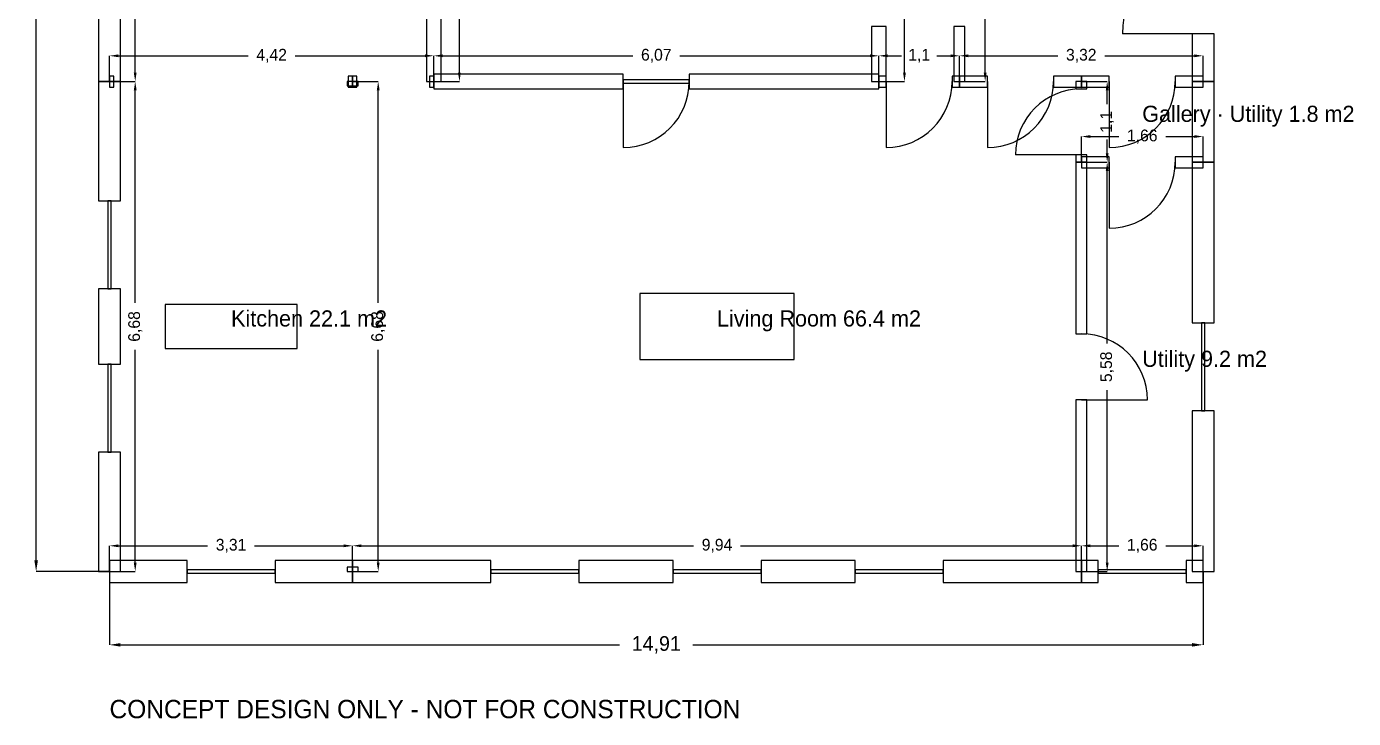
# Model space of a CAD drawing. Header units: metres. Extents: x 2.1 to 20.2, y 5.4 to 26.2.
# Drawn here: x 2.07 to 20.15, y 5.43 to 14.86 of the extents above; entities that cross this region are included whole.
import ezdxf

# ---------------------------------------------------------------- set-up
doc = ezdxf.new("R2010")
doc.units = ezdxf.units.M
for name, color, linetype in [('dimensions', 8, 'Continuous'), ('doors', 2, 'Continuous'), ('furniture', 3, 'Continuous'), ('labels', 7, 'Continuous'), ('walls', 7, 'Continuous'), ('windows', 4, 'Continuous')]:
    doc.layers.add(name, color=color, linetype=linetype)
doc.dimstyles.get("Standard").update_dxf_attribs({"dimtxt": 2.5, "dimasz": 2.5, "dimexe": 1.25, "dimexo": 0.625, "dimtad": 1, "dimcen": 2.5, "dimazin": 3, "dimtfac": 1, "dimtmove": 0, "dimatfit": 3})

# ---------------------------------------------------------------- blocks, each defined once
blk = doc.blocks.new('_CLOSEDFILLED')
at = {"color": 0, "linetype": 'BYBLOCK'}
blk.add_solid([(-1, 0.16), (0, 0), (-1, -0.16)], dxfattribs=at)
blk = doc.blocks.new('*D1')
for p, q in [((3.197, 7.434), (3.197, 7.784)), ((3.317, 7.784), (4.534, 7.784)), ((5.174, 7.784), (6.39, 7.784)), ((6.51, 7.434), (6.51, 7.784))]:
    blk.add_line(p, q)
at = {"layer": 'Defpoints'}
for p in [(3.197, 7.784), (3.197, 7.434), (6.51, 7.434)]:
    blk.add_point(p, dxfattribs=at)
at = {"layer": 'dimensions', "xscale": 0.12, "yscale": 0.12, "rotation": 180}
blk.add_blockref('_CLOSEDFILLED', (3.197, 7.784), dxfattribs=at)
at = {"layer": 'dimensions', "xscale": 0.12, "yscale": 0.12}
blk.add_blockref('_CLOSEDFILLED', (6.51, 7.784), dxfattribs=at)
at = {"layer": 'dimensions', "insert": (4.854, 7.784), "char_height": 0.16, "attachment_point": 5}
blk.add_mtext('3,31', dxfattribs=at)
blk = doc.blocks.new('*D2')
for p, q in [((3.197484, 14.112479), (3.547484, 14.112479)), ((3.547484, 11.093417), (3.547484, 13.992479)), ((3.547484, 7.554355), (3.547484, 10.453417)), ((3.197484, 7.434355), (3.547484, 7.434355))]:
    blk.add_line(p, q)
at = {"layer": 'Defpoints'}
for p in [(3.197484, 14.112479), (3.197484, 7.434355), (3.547484, 7.434355)]:
    blk.add_point(p, dxfattribs=at)
at = {"layer": 'dimensions', "xscale": 0.12, "yscale": 0.12}
for p, rotation in [((3.547484, 14.112479), 90), ((3.547484, 7.434355), 270)]:
    blk.add_blockref('_CLOSEDFILLED', p, dxfattribs=dict(at, rotation=rotation))
at = {"layer": 'dimensions', "insert": (3.547484, 10.773417), "char_height": 0.16, "attachment_point": 5, "rotation": 90}
blk.add_mtext('6,68', dxfattribs=at)
blk = doc.blocks.new('*D3')
for p, q in [((6.509713, 7.434355), (6.509713, 7.784355)), ((6.629713, 7.784355), (11.158057, 7.784355)), ((11.798057, 7.784355), (16.326401, 7.784355)), ((16.446401, 7.434355), (16.446401, 7.784355))]:
    blk.add_line(p, q)
at = {"layer": 'Defpoints'}
for p in [(6.509713, 7.784355), (6.509713, 7.434355), (16.446401, 7.434355)]:
    blk.add_point(p, dxfattribs=at)
at = {"layer": 'dimensions', "xscale": 0.12, "yscale": 0.12, "rotation": 180}
blk.add_blockref('_CLOSEDFILLED', (6.509713, 7.784355), dxfattribs=at)
at = {"layer": 'dimensions', "xscale": 0.12, "yscale": 0.12}
blk.add_blockref('_CLOSEDFILLED', (16.446401, 7.784355), dxfattribs=at)
at = {"layer": 'dimensions', "insert": (11.478057, 7.784355), "char_height": 0.16, "attachment_point": 5}
blk.add_mtext('9,94', dxfattribs=at)
blk = doc.blocks.new('*D4')
for p, q in [((6.509713, 14.112479), (6.859713, 14.112479)), ((6.859713, 11.093417), (6.859713, 13.992479)), ((6.859713, 7.554355), (6.859713, 10.453417)), ((6.509713, 7.434355), (6.859713, 7.434355))]:
    blk.add_line(p, q)
at = {"layer": 'Defpoints'}
for p in [(6.509713, 14.112479), (6.509713, 7.434355), (6.859713, 7.434355)]:
    blk.add_point(p, dxfattribs=at)
at = {"layer": 'dimensions', "xscale": 0.12, "yscale": 0.12}
for p, rotation in [((6.859713, 14.112479), 90), ((6.859713, 7.434355), 270)]:
    blk.add_blockref('_CLOSEDFILLED', p, dxfattribs=dict(at, rotation=rotation))
at = {"layer": 'dimensions', "insert": (6.859713, 10.773417), "char_height": 0.16, "attachment_point": 5, "rotation": 90}
blk.add_mtext('6,68', dxfattribs=at)
blk = doc.blocks.new('*D5')
for p, q in [((16.446, 7.434), (16.446, 7.784)), ((16.566, 7.784), (16.954, 7.784)), ((17.594, 7.784), (17.983, 7.784)), ((18.103, 7.434), (18.103, 7.784))]:
    blk.add_line(p, q)
at = {"layer": 'Defpoints'}
for p in [(16.446, 7.784), (16.446, 7.434), (18.103, 7.434)]:
    blk.add_point(p, dxfattribs=at)
at = {"layer": 'dimensions', "xscale": 0.12, "yscale": 0.12, "rotation": 180}
blk.add_blockref('_CLOSEDFILLED', (16.446, 7.784), dxfattribs=at)
at = {"layer": 'dimensions', "xscale": 0.12, "yscale": 0.12}
blk.add_blockref('_CLOSEDFILLED', (18.103, 7.784), dxfattribs=at)
at = {"layer": 'dimensions', "insert": (17.274, 7.784), "char_height": 0.16, "attachment_point": 5}
blk.add_mtext('1,66', dxfattribs=at)
blk = doc.blocks.new('*D6')
for p, q in [((16.446402, 13.012479), (16.796402, 13.012479)), ((16.796402, 10.543417), (16.796402, 12.892479)), ((16.796402, 7.554355), (16.796402, 9.903417)), ((16.446402, 7.434355), (16.796402, 7.434355))]:
    blk.add_line(p, q)
at = {"layer": 'Defpoints'}
for p in [(16.446402, 13.012479), (16.446402, 7.434355), (16.796402, 7.434355)]:
    blk.add_point(p, dxfattribs=at)
at = {"layer": 'dimensions', "xscale": 0.12, "yscale": 0.12}
for p, rotation in [((16.796402, 13.012479), 90), ((16.796402, 7.434355), 270)]:
    blk.add_blockref('_CLOSEDFILLED', p, dxfattribs=dict(at, rotation=rotation))
at = {"layer": 'dimensions', "insert": (16.796402, 10.223417), "char_height": 0.16, "attachment_point": 5, "rotation": 90}
blk.add_mtext('5,58', dxfattribs=at)
blk = doc.blocks.new('*D7')
for p, q in [((16.446, 13.012), (16.446, 13.362)), ((16.566, 13.362), (16.954, 13.362)), ((17.594, 13.362), (17.983, 13.362)), ((18.103, 13.012), (18.103, 13.362))]:
    blk.add_line(p, q)
at = {"layer": 'Defpoints'}
for p in [(16.446, 13.362), (16.446, 13.012), (18.103, 13.012)]:
    blk.add_point(p, dxfattribs=at)
at = {"layer": 'dimensions', "xscale": 0.12, "yscale": 0.12, "rotation": 180}
blk.add_blockref('_CLOSEDFILLED', (16.446, 13.362), dxfattribs=at)
at = {"layer": 'dimensions', "xscale": 0.12, "yscale": 0.12}
blk.add_blockref('_CLOSEDFILLED', (18.103, 13.362), dxfattribs=at)
at = {"layer": 'dimensions', "insert": (17.274, 13.362), "char_height": 0.16, "attachment_point": 5}
blk.add_mtext('1,66', dxfattribs=at)
blk = doc.blocks.new('*D8')
for p, q in [((16.446402, 14.112478), (16.796402, 14.112478)), ((16.796402, 13.802478), (16.796402, 13.992478)), ((16.796402, 13.132478), (16.796402, 13.322478)), ((16.446402, 13.012478), (16.796402, 13.012478))]:
    blk.add_line(p, q)
at = {"layer": 'Defpoints'}
for p in [(16.446402, 14.112478), (16.446402, 13.012478), (16.796402, 13.012478)]:
    blk.add_point(p, dxfattribs=at)
at = {"layer": 'dimensions', "xscale": 0.12, "yscale": 0.12}
for p, rotation in [((16.796402, 14.112478), 90), ((16.796402, 13.012478), 270)]:
    blk.add_blockref('_CLOSEDFILLED', p, dxfattribs=dict(at, rotation=rotation))
at = {"layer": 'dimensions', "insert": (16.796402, 13.562478), "char_height": 0.16, "attachment_point": 5, "rotation": 90}
blk.add_mtext('1,1', dxfattribs=at)
blk = doc.blocks.new('*D29')
for p, q in [((3.197484, 14.112478), (3.197484, 14.462478)), ((3.317484, 14.462478), (5.087167, 14.462478)), ((5.727167, 14.462478), (7.49685, 14.462478)), ((7.61685, 14.112478), (7.61685, 14.462478))]:
    blk.add_line(p, q)
at = {"layer": 'Defpoints'}
for p in [(3.197484, 14.462478), (3.197484, 14.112478), (7.61685, 14.112478)]:
    blk.add_point(p, dxfattribs=at)
at = {"layer": 'dimensions', "xscale": 0.12, "yscale": 0.12, "rotation": 180}
blk.add_blockref('_CLOSEDFILLED', (3.197484, 14.462478), dxfattribs=at)
at = {"layer": 'dimensions', "xscale": 0.12, "yscale": 0.12}
blk.add_blockref('_CLOSEDFILLED', (7.61685, 14.462478), dxfattribs=at)
at = {"layer": 'dimensions', "insert": (5.407167, 14.462478), "char_height": 0.16, "attachment_point": 5}
blk.add_mtext('4,42', dxfattribs=at)
blk = doc.blocks.new('*D30')
for p, q in [((3.197484, 19.387522), (3.547484, 19.387522)), ((3.547484, 17.07), (3.547484, 19.267522)), ((3.547484, 14.232478), (3.547484, 16.43)), ((3.197484, 14.112478), (3.547484, 14.112478))]:
    blk.add_line(p, q)
at = {"layer": 'Defpoints'}
for p in [(3.197484, 19.387522), (3.197484, 14.112478), (3.547484, 14.112478)]:
    blk.add_point(p, dxfattribs=at)
at = {"layer": 'dimensions', "xscale": 0.12, "yscale": 0.12}
for p, rotation in [((3.547484, 19.387522), 90), ((3.547484, 14.112478), 270)]:
    blk.add_blockref('_CLOSEDFILLED', p, dxfattribs=dict(at, rotation=rotation))
at = {"layer": 'dimensions', "insert": (3.547484, 16.75), "char_height": 0.16, "attachment_point": 5, "rotation": 90}
blk.add_mtext('5,28', dxfattribs=at)
blk = doc.blocks.new('*D31')
for p, q in [((14.78315, 14.112478), (14.78315, 14.462478)), ((14.90315, 14.462478), (16.122833, 14.462478)), ((16.762833, 14.462478), (17.982516, 14.462478)), ((18.102516, 14.112478), (18.102516, 14.462478))]:
    blk.add_line(p, q)
at = {"layer": 'Defpoints'}
for p in [(14.78315, 14.462478), (14.78315, 14.112478), (18.102516, 14.112478)]:
    blk.add_point(p, dxfattribs=at)
at = {"layer": 'dimensions', "xscale": 0.12, "yscale": 0.12, "rotation": 180}
blk.add_blockref('_CLOSEDFILLED', (14.78315, 14.462478), dxfattribs=at)
at = {"layer": 'dimensions', "xscale": 0.12, "yscale": 0.12}
blk.add_blockref('_CLOSEDFILLED', (18.102516, 14.462478), dxfattribs=at)
at = {"layer": 'dimensions', "insert": (16.442833, 14.462478), "char_height": 0.16, "attachment_point": 5}
blk.add_mtext('3,32', dxfattribs=at)
blk = doc.blocks.new('*D32')
for p, q in [((14.783, 16.51), (15.133, 16.51)), ((15.133, 15.551), (15.133, 16.39)), ((15.133, 14.232), (15.133, 15.071)), ((14.783, 14.112), (15.133, 14.112))]:
    blk.add_line(p, q)
at = {"layer": 'Defpoints'}
for p in [(14.783, 16.51), (14.783, 14.112), (15.133, 14.112)]:
    blk.add_point(p, dxfattribs=at)
at = {"layer": 'dimensions', "xscale": 0.12, "yscale": 0.12}
for p, rotation in [((15.133, 16.51), 90), ((15.133, 14.112), 270)]:
    blk.add_blockref('_CLOSEDFILLED', p, dxfattribs=dict(at, rotation=rotation))
at = {"layer": 'dimensions', "insert": (15.133, 15.311), "char_height": 0.16, "attachment_point": 5, "rotation": 90}
blk.add_mtext('2,4', dxfattribs=at)
blk = doc.blocks.new('*D33')
for p, q in [((13.68315, 14.112478), (13.68315, 14.462478)), ((13.80315, 14.462478), (13.99315, 14.462478)), ((14.47315, 14.462478), (14.66315, 14.462478)), ((14.78315, 14.112478), (14.78315, 14.462478))]:
    blk.add_line(p, q)
at = {"layer": 'Defpoints'}
for p in [(13.68315, 14.462478), (13.68315, 14.112478), (14.78315, 14.112478)]:
    blk.add_point(p, dxfattribs=at)
at = {"layer": 'dimensions', "xscale": 0.12, "yscale": 0.12, "rotation": 180}
blk.add_blockref('_CLOSEDFILLED', (13.68315, 14.462478), dxfattribs=at)
at = {"layer": 'dimensions', "xscale": 0.12, "yscale": 0.12}
blk.add_blockref('_CLOSEDFILLED', (14.78315, 14.462478), dxfattribs=at)
at = {"layer": 'dimensions', "insert": (14.23315, 14.462478), "char_height": 0.16, "attachment_point": 5}
blk.add_mtext('1,1', dxfattribs=at)
blk = doc.blocks.new('*D34')
for p, q in [((13.683, 16.51), (14.033, 16.51)), ((14.033, 15.551), (14.033, 16.39)), ((14.033, 14.232), (14.033, 15.071)), ((13.683, 14.112), (14.033, 14.112))]:
    blk.add_line(p, q)
at = {"layer": 'Defpoints'}
for p in [(13.683, 16.51), (13.683, 14.112), (14.033, 14.112)]:
    blk.add_point(p, dxfattribs=at)
at = {"layer": 'dimensions', "xscale": 0.12, "yscale": 0.12}
for p, rotation in [((14.033, 16.51), 90), ((14.033, 14.112), 270)]:
    blk.add_blockref('_CLOSEDFILLED', p, dxfattribs=dict(at, rotation=rotation))
at = {"layer": 'dimensions', "insert": (14.033, 15.311), "char_height": 0.16, "attachment_point": 5, "rotation": 90}
blk.add_mtext('2,4', dxfattribs=at)
blk = doc.blocks.new('*D39')
for p, q in [((7.61685, 14.112478), (7.61685, 14.462478)), ((7.73685, 14.462478), (10.33, 14.462478)), ((10.97, 14.462478), (13.56315, 14.462478)), ((13.68315, 14.112478), (13.68315, 14.462478))]:
    blk.add_line(p, q)
at = {"layer": 'Defpoints'}
for p in [(7.61685, 14.462478), (7.61685, 14.112478), (13.68315, 14.112478)]:
    blk.add_point(p, dxfattribs=at)
at = {"layer": 'dimensions', "xscale": 0.12, "yscale": 0.12, "rotation": 180}
blk.add_blockref('_CLOSEDFILLED', (7.61685, 14.462478), dxfattribs=at)
at = {"layer": 'dimensions', "xscale": 0.12, "yscale": 0.12}
blk.add_blockref('_CLOSEDFILLED', (13.68315, 14.462478), dxfattribs=at)
at = {"layer": 'dimensions', "insert": (10.65, 14.462478), "char_height": 0.16, "attachment_point": 5}
blk.add_mtext('6,07', dxfattribs=at)
blk = doc.blocks.new('*D40')
for p, q in [((7.61685, 19.387522), (7.96685, 19.387522)), ((7.96685, 17.07), (7.96685, 19.267522)), ((7.96685, 14.232478), (7.96685, 16.43)), ((7.61685, 14.112478), (7.96685, 14.112478))]:
    blk.add_line(p, q)
at = {"layer": 'Defpoints'}
for p in [(7.61685, 19.387522), (7.61685, 14.112478), (7.96685, 14.112478)]:
    blk.add_point(p, dxfattribs=at)
at = {"layer": 'dimensions', "xscale": 0.12, "yscale": 0.12}
for p, rotation in [((7.96685, 19.387522), 90), ((7.96685, 14.112478), 270)]:
    blk.add_blockref('_CLOSEDFILLED', p, dxfattribs=dict(at, rotation=rotation))
at = {"layer": 'dimensions', "insert": (7.96685, 16.75), "char_height": 0.16, "attachment_point": 5, "rotation": 90}
blk.add_mtext('5,28', dxfattribs=at)
blk = doc.blocks.new('*D41')
for p, q in [((3.197, 7.434), (3.197, 6.434)), ((18.103, 7.434), (18.103, 6.434)), ((3.347, 6.434), (10.15, 6.434)), ((11.15, 6.434), (17.953, 6.434))]:
    blk.add_line(p, q)
at = {"layer": 'Defpoints'}
for p in [(3.197, 7.434), (18.103, 7.434), (3.197, 6.434)]:
    blk.add_point(p, dxfattribs=at)
at = {"layer": 'dimensions', "xscale": 0.15, "yscale": 0.15, "rotation": 180}
blk.add_blockref('_CLOSEDFILLED', (3.197, 6.434), dxfattribs=at)
at = {"layer": 'dimensions', "xscale": 0.15, "yscale": 0.15}
blk.add_blockref('_CLOSEDFILLED', (18.103, 6.434), dxfattribs=at)
at = {"layer": 'dimensions', "insert": (10.65, 6.434), "char_height": 0.2, "attachment_point": 5}
blk.add_mtext('14,91', dxfattribs=at)
blk = doc.blocks.new('*D42')
for p, q in [((3.197, 26.066), (2.197, 26.066)), ((2.197, 17.25), (2.197, 25.916)), ((2.197, 7.584), (2.197, 16.25)), ((3.197, 7.434), (2.197, 7.434))]:
    blk.add_line(p, q)
at = {"layer": 'Defpoints'}
for p in [(3.197, 26.066), (2.197, 7.434), (3.197, 7.434)]:
    blk.add_point(p, dxfattribs=at)
at = {"layer": 'dimensions', "xscale": 0.15, "yscale": 0.15}
for p, rotation in [((2.197, 26.066), 90), ((2.197, 7.434), 270)]:
    blk.add_blockref('_CLOSEDFILLED', p, dxfattribs=dict(at, rotation=rotation))
at = {"layer": 'dimensions', "insert": (2.197, 16.75), "char_height": 0.2, "attachment_point": 5, "rotation": 90}
blk.add_mtext('18,63', dxfattribs=at)

msp = doc.modelspace()

# ---------------------------------------------------------------- linework, layer by layer
at = {"layer": 'doors'}
for p, q in [((18.103, 14.761), (17.003, 14.761)), ((10.2, 14.112), (10.2, 13.212)), ((13.783, 14.112), (13.783, 13.212)), ((15.165, 14.112), (15.165, 13.212)), ((16.824, 14.112), (16.824, 13.212)), ((16.446, 13.112), (15.546, 13.112)), ((16.824, 13.012), (16.824, 12.112)), ((16.446, 9.773), (17.346, 9.773))]:
    msp.add_line(p, q, dxfattribs=at)
for centre, radius, start, end in [((18.103, 14.761), 1.1, 90, 180), ((10.2, 14.112), 0.9, -90, 0), ((13.783, 14.112), 0.9, -90, 0), ((15.165, 14.112), 0.9, -90, 0), ((16.824, 14.112), 0.9, -90, 0), ((16.446, 13.112), 0.9, 90, 180), ((16.824, 13.012), 0.9, -90, 0), ((16.446, 9.773), 0.9, 0, 90)]:
    msp.add_arc(centre, radius, start, end, dxfattribs=at)
at = {"layer": 'furniture'}
for points in [[(10.428, 10.323), (12.528, 10.323), (12.528, 11.223), (10.428, 11.223)], [(3.954, 10.473), (5.754, 10.473), (5.754, 11.073), (3.954, 11.073)]]:
    msp.add_lwpolyline(points, close=True, dxfattribs=at)
at = {"layer": 'walls'}
for points in [[(7.517, 14.112), (7.717, 14.112), (7.717, 16.3), (7.517, 16.3)], [(3.047, 14.112), (3.347, 14.112), (3.347, 16.15), (3.047, 16.15)], [(13.583, 14.112), (13.783, 14.112), (13.783, 14.861), (13.583, 14.861)], [(14.708, 14.112), (14.858, 14.112), (14.858, 14.861), (14.708, 14.861)], [(17.953, 14.112), (18.253, 14.112), (18.253, 14.761), (17.953, 14.761)], [(3.047, 12.486), (3.347, 12.486), (3.347, 14.112), (3.047, 14.112)], [(3.197, 14.037), (3.257, 14.037), (3.257, 14.187), (3.197, 14.187)], [(6.435, 14.052), (6.585, 14.052), (6.585, 14.112), (6.435, 14.112)], [(6.45, 14.037), (6.51, 14.037), (6.51, 14.187), (6.45, 14.187)], [(6.51, 14.037), (6.57, 14.037), (6.57, 14.187), (6.51, 14.187)], [(7.557, 14.037), (7.617, 14.037), (7.617, 14.187), (7.557, 14.187)], [(7.617, 14.012), (10.2, 14.012), (10.2, 14.212), (7.617, 14.212)], [(11.1, 14.012), (13.683, 14.012), (13.683, 14.212), (11.1, 14.212)], [(13.683, 14.037), (13.783, 14.037), (13.783, 14.187), (13.683, 14.187)], [(14.683, 14.037), (14.783, 14.037), (14.783, 14.187), (14.683, 14.187)], [(14.783, 14.037), (15.165, 14.037), (15.165, 14.187), (14.783, 14.187)], [(16.065, 14.037), (16.446, 14.037), (16.446, 14.187), (16.065, 14.187)], [(16.371, 14.012), (16.521, 14.012), (16.521, 14.112), (16.371, 14.112)], [(16.446, 14.037), (16.824, 14.037), (16.824, 14.187), (16.446, 14.187)], [(17.724, 14.037), (18.103, 14.037), (18.103, 14.187), (17.724, 14.187)], [(17.953, 13.012), (18.253, 13.012), (18.253, 14.112), (17.953, 14.112)], [(16.371, 13.012), (16.521, 13.012), (16.521, 13.112), (16.371, 13.112)], [(16.446, 12.937), (16.824, 12.937), (16.824, 13.087), (16.446, 13.087)], [(17.724, 12.937), (18.103, 12.937), (18.103, 13.087), (17.724, 13.087)], [(16.371, 10.673), (16.521, 10.673), (16.521, 13.012), (16.371, 13.012)], [(17.953, 10.823), (18.253, 10.823), (18.253, 13.012), (17.953, 13.012)], [(3.047, 10.26), (3.347, 10.26), (3.347, 11.286), (3.047, 11.286)], [(16.371, 7.434), (16.521, 7.434), (16.521, 9.773), (16.371, 9.773)], [(17.953, 7.434), (18.253, 7.434), (18.253, 9.623), (17.953, 9.623)], [(3.047, 7.434), (3.347, 7.434), (3.347, 9.06), (3.047, 9.06)], [(3.197, 7.284), (4.254, 7.284), (4.254, 7.584), (3.197, 7.584)], [(5.454, 7.284), (6.51, 7.284), (6.51, 7.584), (5.454, 7.584)], [(6.435, 7.434), (6.585, 7.434), (6.585, 7.494), (6.435, 7.494)], [(6.51, 7.284), (8.394, 7.284), (8.394, 7.584), (6.51, 7.584)], [(9.594, 7.284), (10.878, 7.284), (10.878, 7.584), (9.594, 7.584)], [(12.078, 7.284), (13.362, 7.284), (13.362, 7.584), (12.078, 7.584)], [(14.562, 7.284), (16.446, 7.284), (16.446, 7.584), (14.562, 7.584)], [(16.446, 7.284), (16.674, 7.284), (16.674, 7.584), (16.446, 7.584)], [(17.874, 7.284), (18.103, 7.284), (18.103, 7.584), (17.874, 7.584)]]:
    msp.add_lwpolyline(points, close=True, dxfattribs=at)
at = {"layer": 'windows'}
for points in [[(10.2, 14.09), (11.1, 14.09), (11.1, 14.135), (10.2, 14.135)], [(3.175, 11.286), (3.22, 11.286), (3.22, 12.486), (3.175, 12.486)], [(18.08, 9.623), (18.125, 9.623), (18.125, 10.823), (18.08, 10.823)], [(3.175, 9.06), (3.22, 9.06), (3.22, 10.26), (3.175, 10.26)], [(4.254, 7.412), (5.454, 7.412), (5.454, 7.457), (4.254, 7.457)], [(8.394, 7.412), (9.594, 7.412), (9.594, 7.457), (8.394, 7.457)], [(10.878, 7.412), (12.078, 7.412), (12.078, 7.457), (10.878, 7.457)], [(13.362, 7.412), (14.562, 7.412), (14.562, 7.457), (13.362, 7.457)], [(16.674, 7.412), (17.874, 7.412), (17.874, 7.457), (16.674, 7.457)]]:
    msp.add_lwpolyline(points, close=True, dxfattribs=at)

# ---------------------------------------------------------------- texts
msp.add_text('CONCEPT DESIGN ONLY - NOT FOR CONSTRUCTION', height=0.25).set_placement((3.197, 5.434))
at = {"layer": 'labels'}
for s, p in [('Gallery · Utility 1.8 m2', (17.274, 13.562)), ('Kitchen 22.1 m2', (4.854, 10.773)), ('Living Room 66.4 m2', (11.478, 10.773)), ('Utility 9.2 m2', (17.274, 10.223))]:
    msp.add_text(s, height=0.22, dxfattribs=at).set_placement(p)

# ---------------------------------------------------------------- dimensions: what is measured, and where the dimension line sits
at = {"layer": 'dimensions'}
for base, p1, p2, override, picture, middle in [((2.197, 7.434), (3.197, 7.434), (3.197, 26.066), {"dimtxt": 0.2, "dimasz": 0.15}, '*D42', (2.197, 16.75)), ((3.547, 14.112), (3.197, 14.112), (3.197, 19.388), {"dimtxt": 0.16, "dimasz": 0.12}, '*D30', (3.547, 16.75)), ((7.967, 14.112), (7.617, 14.112), (7.617, 19.388), {"dimtxt": 0.16, "dimasz": 0.12}, '*D40', (7.967, 16.75)), ((14.033, 14.112), (13.683, 14.112), (13.683, 16.51), {"dimtxt": 0.16, "dimasz": 0.12}, '*D34', (14.033, 15.311)), ((15.133, 14.112), (14.783, 14.112), (14.783, 16.51), {"dimtxt": 0.16, "dimasz": 0.12}, '*D32', (15.133, 15.311)), ((3.547, 7.434), (3.197, 7.434), (3.197, 14.112), {"dimtxt": 0.16, "dimasz": 0.12}, '*D2', (3.547, 10.773)), ((6.86, 7.434), (6.51, 7.434), (6.51, 14.112), {"dimtxt": 0.16, "dimasz": 0.12}, '*D4', (6.86, 10.773)), ((16.796, 13.012), (16.446, 13.012), (16.446, 14.112), {"dimtxt": 0.16, "dimasz": 0.12}, '*D8', (16.796, 13.562)), ((16.796, 7.434), (16.446, 7.434), (16.446, 13.012), {"dimtxt": 0.16, "dimasz": 0.12}, '*D6', (16.796, 10.223))]:
    dim = msp.add_linear_dim(base=base, p1=p1, p2=p2, angle=90, dimstyle='Standard', override=override, dxfattribs=at)
    dim.commit()
    dim.dimension.update_dxf_attribs({"geometry": picture, "text_midpoint": middle})
for base, p1, p2, override, picture, middle in [((3.197, 14.462), (3.197, 14.112), (7.617, 14.112), {"dimtxt": 0.16, "dimasz": 0.12}, '*D29', (5.407, 14.462)), ((7.617, 14.462), (7.617, 14.112), (13.683, 14.112), {"dimtxt": 0.16, "dimasz": 0.12}, '*D39', (10.65, 14.462)), ((13.683, 14.462), (13.683, 14.112), (14.783, 14.112), {"dimtxt": 0.16, "dimasz": 0.12}, '*D33', (14.233, 14.462)), ((14.783, 14.462), (14.783, 14.112), (18.103, 14.112), {"dimtxt": 0.16, "dimasz": 0.12}, '*D31', (16.443, 14.462)), ((16.446, 13.362), (16.446, 13.012), (18.103, 13.012), {"dimtxt": 0.16, "dimasz": 0.12}, '*D7', (17.274, 13.362)), ((3.197, 7.784), (3.197, 7.434), (6.51, 7.434), {"dimtxt": 0.16, "dimasz": 0.12}, '*D1', (4.854, 7.784)), ((6.51, 7.784), (6.51, 7.434), (16.446, 7.434), {"dimtxt": 0.16, "dimasz": 0.12}, '*D3', (11.478, 7.784)), ((16.446, 7.784), (16.446, 7.434), (18.103, 7.434), {"dimtxt": 0.16, "dimasz": 0.12}, '*D5', (17.274, 7.784)), ((3.197, 6.434), (3.197, 7.434), (18.103, 7.434), {"dimtxt": 0.2, "dimasz": 0.15}, '*D41', (10.65, 6.434))]:
    dim = msp.add_linear_dim(base=base, p1=p1, p2=p2, dimstyle='Standard', override=override, dxfattribs=at)
    dim.commit()
    dim.dimension.update_dxf_attribs({"geometry": picture, "text_midpoint": middle})

doc.saveas('drawing.dxf')
